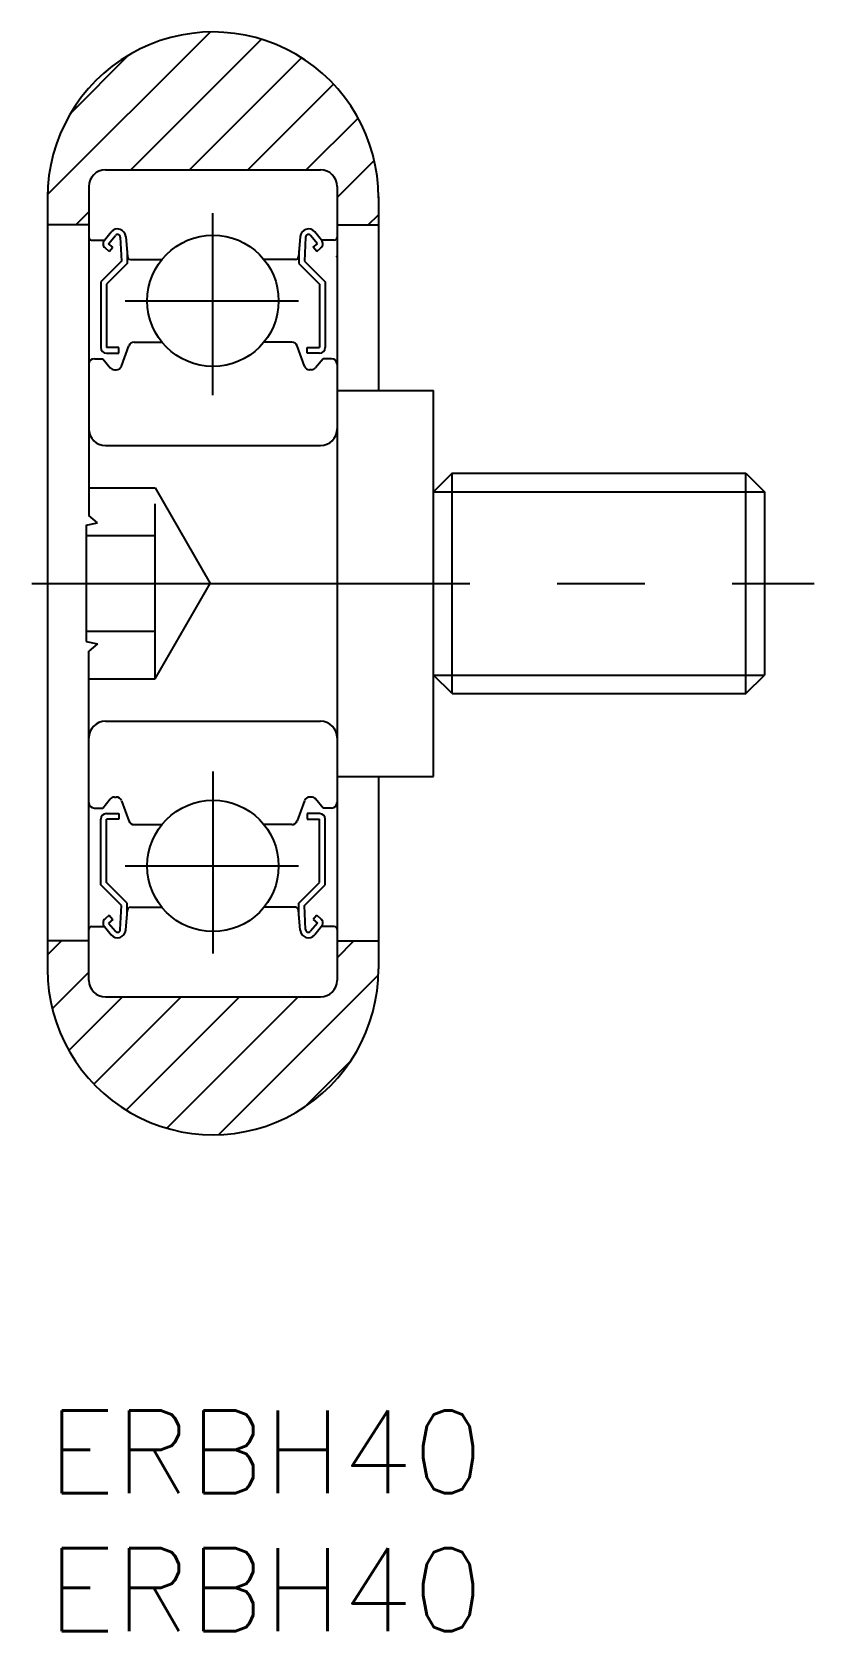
# Model space of a CAD drawing. Extents: x -0.6 to 27.8, y -8 to 50.
import ezdxf

# ---------------------------------------------------------------- set-up
doc = ezdxf.new("R2010")
doc.units = 0
doc.header["$LTSCALE"] = 0.5
doc.linetypes.add('CENTER', pattern=[50.8, 31.75, -6.35, 6.35, -6.35])
doc.linetypes.add('DASHED', pattern=[19.05, 12.7, -6.35])
for name, color, linetype in [('MSM_CENTER', 1, 'CENTER'), ('MSM_CONTINUOUS', 7, 'CONTINUOUS'), ('MSM_DASHED', 4, 'DASHED'), ('MSM_NARROW', 5, 'CONTINUOUS'), ('MSM_PART_NUMBER', 7, 'CONTINUOUS')]:
    doc.layers.add(name, color=color, linetype=linetype)
doc.styles.get("Standard").update_dxf_attribs({"font": 'txt.shx', "height": 3, "bigfont": 'bigfont.shx'})

# ---------------------------------------------------------------- blocks, each defined once
blk = doc.blocks.new('*U3')
at = {"layer": 'MSM_PART_NUMBER'}
blk.add_text('ERBH40', height=3, dxfattribs=at).set_placement((0, -3))
blk = doc.blocks.new('*U4')
at = {"layer": 'MSM_PART_NUMBER'}
blk.add_text('ERBH40', height=3, dxfattribs=at).set_placement((0, -8))

msp = doc.modelspace()

# ---------------------------------------------------------------- linework, layer by layer
at = {"layer": 'MSM_CENTER'}
for p, q in [((6, 36.823), (6, 43.431)), ((2.821, 40.25), (9.106, 40.25)), ((-0.564, 30), (27.799, 30)), ((6, 23.177), (6, 16.569)), ((2.821, 19.75), (9.106, 19.75))]:
    msp.add_line(p, q, dxfattribs=at)
at = {"layer": 'MSM_CONTINUOUS'}
for p, q in [((2.1, 45), (9.9, 45)), ((1.5, 44.4), (1.5, 32.462)), ((10.5, 44.4), (10.5, 15.6)), ((0, 44), (0, 16)), ((12, 44.017), (12, 37)), ((1.5, 43), (0, 43)), ((10.5, 43.001), (12, 43.001)), ((1.6, 42.45), (2.06, 42.45)), ((2.06, 42.45), (2.31, 42.747)), ((2.213, 42.321), (2.463, 42.619)), ((2.64, 42.56), (2.683, 41.683)), ((2.838, 42.581), (2.903, 41.841)), ((9.162, 42.581), (9.097, 41.841)), ((9.36, 42.56), (9.317, 41.683)), ((9.787, 42.321), (9.537, 42.619)), ((9.94, 42.45), (9.69, 42.747)), ((10.4, 42.45), (9.94, 42.45)), ((2.238, 42.04), (2.085, 42.168)), ((2.366, 42.193), (2.213, 42.321)), ((2.238, 42.04), (2.366, 42.193)), ((2.883, 42.07), (2.883, 41.6)), ((9.117, 42.07), (9.117, 41.6)), ((9.634, 42.193), (9.787, 42.321)), ((9.762, 42.04), (9.634, 42.193)), ((9.762, 42.04), (9.915, 42.168)), ((2.683, 41.683), (1.933, 40.933)), ((2.883, 41.6), (2.133, 40.85)), ((3.003, 41.75), (4.151, 41.75)), ((8.997, 41.75), (7.849, 41.75)), ((9.117, 41.6), (9.867, 40.85)), ((9.317, 41.683), (10.067, 40.933)), ((1.933, 40.933), (1.933, 38.55)), ((2.133, 40.85), (2.133, 38.55)), ((9.867, 40.85), (9.867, 38.55)), ((10.067, 40.933), (10.067, 38.55)), ((2.583, 38.55), (2.133, 38.55)), ((2.133, 38.35), (2.583, 38.35)), ((2.583, 38.35), (2.583, 38.55)), ((2.682, 37.882), (2.95, 38.618)), ((3.138, 38.75), (4.151, 38.75)), ((8.862, 38.75), (7.849, 38.75)), ((9.318, 37.882), (9.05, 38.618)), ((9.417, 38.35), (9.417, 38.55)), ((9.417, 38.55), (9.867, 38.55)), ((9.867, 38.35), (9.417, 38.35)), ((1.7, 38.15), (2, 38.15)), ((2, 38.15), (2.276, 37.821)), ((2.429, 37.75), (2.494, 37.75)), ((9.571, 37.75), (9.506, 37.75)), ((10, 38.15), (9.724, 37.821)), ((10.3, 38.15), (10, 38.15)), ((10.5, 37), (14, 37)), ((14, 23), (14, 37)), ((2.1, 35), (9.9, 35)), ((14.677, 34), (14, 33.323)), ((14.677, 34), (25.323, 34)), ((14.677, 26), (14.677, 34)), ((25.323, 34), (26, 33.323)), ((25.323, 26), (25.323, 34)), ((26, 33.323), (26, 26.676)), ((1.4, 32.114), (1.812, 32.194)), ((1.4, 32.114), (1.4, 27.886)), ((1.812, 32.194), (1.5, 32.462)), ((1.4, 27.886), (1.812, 27.806)), ((1.812, 27.806), (1.5, 27.538)), ((1.5, 15.6), (1.5, 27.538)), ((14.677, 26), (14, 26.676)), ((25.323, 26), (26, 26.676)), ((14.677, 26), (25.323, 26)), ((2.1, 25), (9.9, 25)), ((10.5, 23), (14, 23)), ((12, 23), (12, 16.017)), ((2, 21.85), (2.276, 22.179)), ((2.429, 22.25), (2.494, 22.25)), ((2.682, 22.118), (2.95, 21.382)), ((9.318, 22.118), (9.05, 21.382)), ((9.571, 22.25), (9.506, 22.25)), ((10, 21.85), (9.724, 22.179)), ((1.7, 21.85), (2, 21.85)), ((2.133, 21.65), (2.583, 21.65)), ((2.583, 21.65), (2.583, 21.45)), ((9.417, 21.65), (9.417, 21.45)), ((9.867, 21.65), (9.417, 21.65)), ((10.3, 21.85), (10, 21.85)), ((1.933, 19.067), (1.933, 21.45)), ((2.583, 21.45), (2.133, 21.45)), ((2.133, 19.15), (2.133, 21.45)), ((3.138, 21.25), (4.151, 21.25)), ((8.862, 21.25), (7.849, 21.25)), ((9.417, 21.45), (9.867, 21.45)), ((9.867, 19.15), (9.867, 21.45)), ((10.067, 19.067), (10.067, 21.45)), ((2.883, 18.4), (2.133, 19.15)), ((9.117, 18.4), (9.867, 19.15)), ((2.683, 18.317), (1.933, 19.067)), ((9.317, 18.317), (10.067, 19.067)), ((2.64, 17.44), (2.683, 18.317)), ((2.838, 17.419), (2.903, 18.159)), ((2.883, 17.93), (2.883, 18.4)), ((3.003, 18.25), (4.151, 18.25)), ((3.29, 18.25), (3.29, 18.25)), ((3.577, 18.25), (3.577, 18.25)), ((8.997, 18.25), (7.849, 18.25)), ((9.162, 17.419), (9.097, 18.159)), ((9.117, 17.93), (9.117, 18.4)), ((9.36, 17.44), (9.317, 18.317)), ((1.6, 17.55), (2.06, 17.55)), ((2.06, 17.55), (2.31, 17.253)), ((2.238, 17.96), (2.085, 17.832)), ((2.366, 17.807), (2.213, 17.679)), ((2.213, 17.679), (2.463, 17.381)), ((2.238, 17.96), (2.366, 17.807)), ((9.787, 17.679), (9.537, 17.381)), ((9.762, 17.96), (9.634, 17.807)), ((9.634, 17.807), (9.787, 17.679)), ((9.94, 17.55), (9.69, 17.253)), ((9.762, 17.96), (9.915, 17.832)), ((10.4, 17.55), (9.94, 17.55)), ((1.5, 17.031), (0, 17.031)), ((10.5, 17.03), (12, 17.03)), ((2.1, 15), (9.9, 15))]:
    msp.add_line(p, q, dxfattribs=at)
for centre in [(6, 40.25), (6, 19.75)]:
    msp.add_circle(centre, 2.381, dxfattribs=at)
for centre, radius, start, end in [((6, 44), 6, 359.84052, 180), ((2.1, 44.4), 0.6, 90, 180), ((9.9, 44.4), 0.6, 0, 90), ((1.6, 42.55), 0.1, 180, 270), ((2.213, 42.321), 0.2, 140.00293, 230.08703), ((2.539, 42.555), 0.3, 4.99676, 140.00293), ((2.54, 42.555), 0.1, 2.81982, 140.00215), ((9.461, 42.555), 0.3, 39.99707, 175.00324), ((9.46, 42.555), 0.1, 39.99785, 177.18018), ((9.787, 42.321), 0.2, 309.91297, 39.99707), ((10.4, 42.55), 0.1, 270, 0), ((3.003, 41.85), 0.1, 184.99676, 269.9995), ((8.997, 41.85), 0.1, 270.0005, 355.00324), ((2.133, 38.55), 0.2, 180, 270), ((3.138, 38.55), 0.2, 90, 159.99139), ((8.862, 38.55), 0.2, 20.00861, 90), ((9.867, 38.55), 0.2, 270, 0), ((1.7, 37.95), 0.2, 90, 180), ((2.429, 37.95), 0.2, 219.99503, 270), ((2.494, 37.95), 0.2, 270, 339.99139), ((9.506, 37.95), 0.2, 200.00861, 270), ((9.571, 37.95), 0.2, 270, 320.00497), ((10.3, 37.95), 0.2, 0, 90), ((2.1, 35.6), 0.6, 180, 270), ((9.9, 35.6), 0.6, 270, 0), ((2.1, 24.4), 0.6, 90, 180), ((9.9, 24.4), 0.6, 0, 90), ((1.7, 22.05), 0.2, 180, 270), ((2.429, 22.05), 0.2, 90, 140.00497), ((2.494, 22.05), 0.2, 20.00861, 90), ((9.506, 22.05), 0.2, 90, 159.99139), ((9.571, 22.05), 0.2, 39.99503, 90), ((10.3, 22.05), 0.2, 270, 0), ((2.133, 21.45), 0.2, 90, 180), ((9.867, 21.45), 0.2, 0, 90), ((3.138, 21.45), 0.2, 200.00861, 270), ((8.862, 21.45), 0.2, 270, 339.99139), ((3.003, 18.15), 0.1, 90.0005, 175.00324), ((8.997, 18.15), 0.1, 4.99676, 89.9995), ((1.6, 17.45), 0.1, 90, 180), ((2.213, 17.679), 0.2, 129.91297, 219.99707), ((2.539, 17.445), 0.3, 219.99707, 355.00324), ((2.54, 17.445), 0.1, 219.99785, 357.18018), ((9.461, 17.445), 0.3, 184.99676, 320.00293), ((9.46, 17.445), 0.1, 182.81982, 320.00215), ((9.787, 17.679), 0.2, 320.00293, 50.08703), ((10.4, 17.45), 0.1, 0, 90), ((6, 16), 6, 180, 0.15948), ((2.1, 15.6), 0.6, 180, 270), ((9.9, 15.6), 0.6, 270, 0)]:
    msp.add_arc(centre, radius, start, end, dxfattribs=at)
at = {"layer": 'MSM_DASHED'}
for p, q in [((10.467, 41.839), (10.5, 41.872)), ((1.5, 33.464), (3.9, 33.464)), ((3.9, 33.464), (5.9, 30)), ((3.9, 26.536), (3.9, 33.464)), ((1.4, 31.732), (3.9, 31.732)), ((3.9, 26.536), (5.9, 30)), ((1.4, 28.268), (3.9, 28.268)), ((1.5, 26.536), (3.9, 26.536))]:
    msp.add_line(p, q, dxfattribs=at)
at = {"layer": 'MSM_NARROW'}
for p, q in [((0.001, 44.1), (5.9, 49.999)), ((3.022, 45), (7.758, 49.737)), ((0.839, 47.06), (2.94, 49.161)), ((5.143, 45), (9.211, 49.068)), ((7.264, 45), (10.373, 48.108)), ((9.386, 45), (11.264, 46.879)), ((10.5, 43.993), (11.848, 45.341)), ((1.022, 43), (1.5, 43.478)), ((11.629, 43.001), (12, 43.372)), ((14, 33.323), (26, 33.323)), ((14, 26.676), (26, 26.676)), ((0, 16.522), (0.509, 17.031)), ((10.5, 16.416), (11.114, 17.03)), ((0.172, 14.573), (1.5, 15.901)), ((6.209, 10.004), (11.996, 15.791)), ((0.773, 13.053), (2.72, 15)), ((1.679, 11.837), (4.842, 15)), ((2.854, 10.891), (6.963, 15)), ((4.323, 10.239), (9.084, 15)), ((9.347, 11.021), (10.979, 12.653))]:
    msp.add_line(p, q, dxfattribs=at)

# ---------------------------------------------------------------- block references
at = {"layer": 'MSM_CONTINUOUS'}
for name in ['*U3', '*U4']:
    msp.add_blockref(name, (0, 0), dxfattribs=at)

doc.saveas('drawing.dxf')
